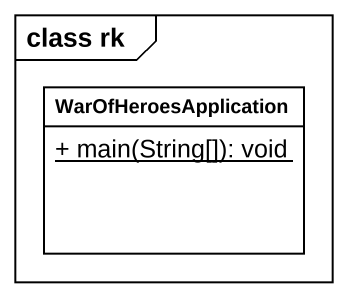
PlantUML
@startuml
mainframe class rk
hide circle
hide empty members
skinparam classAttributeIconSize 0
class WarOfHeroesApplication {
  {static} + main(String[]): void
}
@enduml
